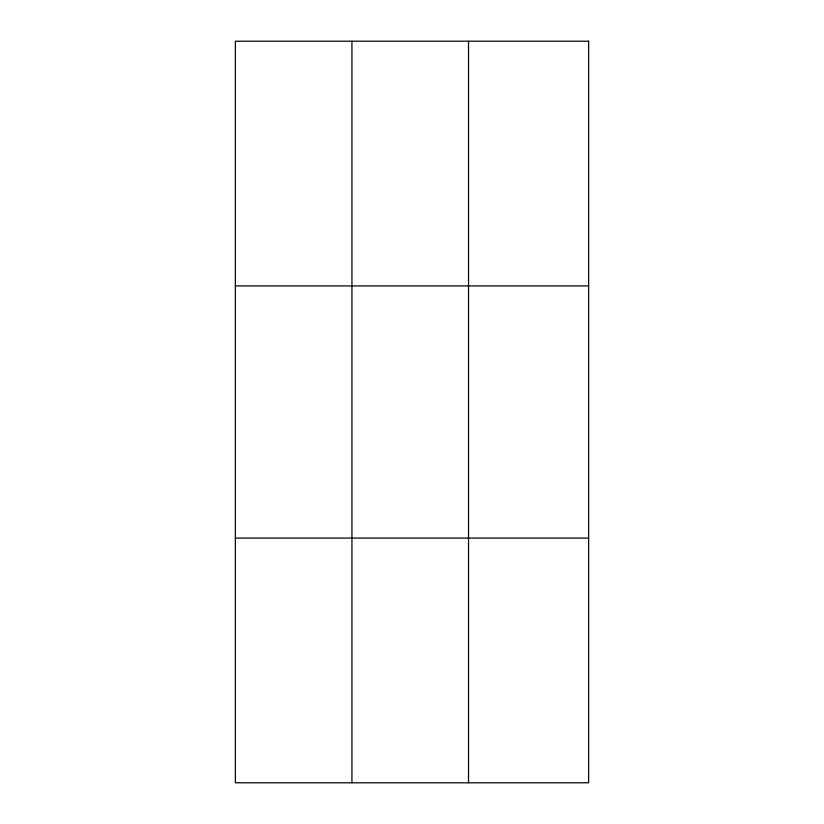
<?xml version="1.0" encoding="UTF-8"?>
<svg xmlns="http://www.w3.org/2000/svg" width="824" height="824" viewBox="0 0 824 824"><rect width="100%" height="100%" fill="white"/><g stroke="black" fill="none" stroke-linecap="round" stroke-linejoin="round"><path stroke-width="1.24" d="M351.941 782.8L351.941 41.2M468.526 782.8L468.526 41.2M235.355 285.928L588.645 285.928M235.355 538.072L588.645 538.072M588.645 41.2L588.645 782.8L235.355 782.8L235.355 41.2L588.645 41.2"/></g></svg>
